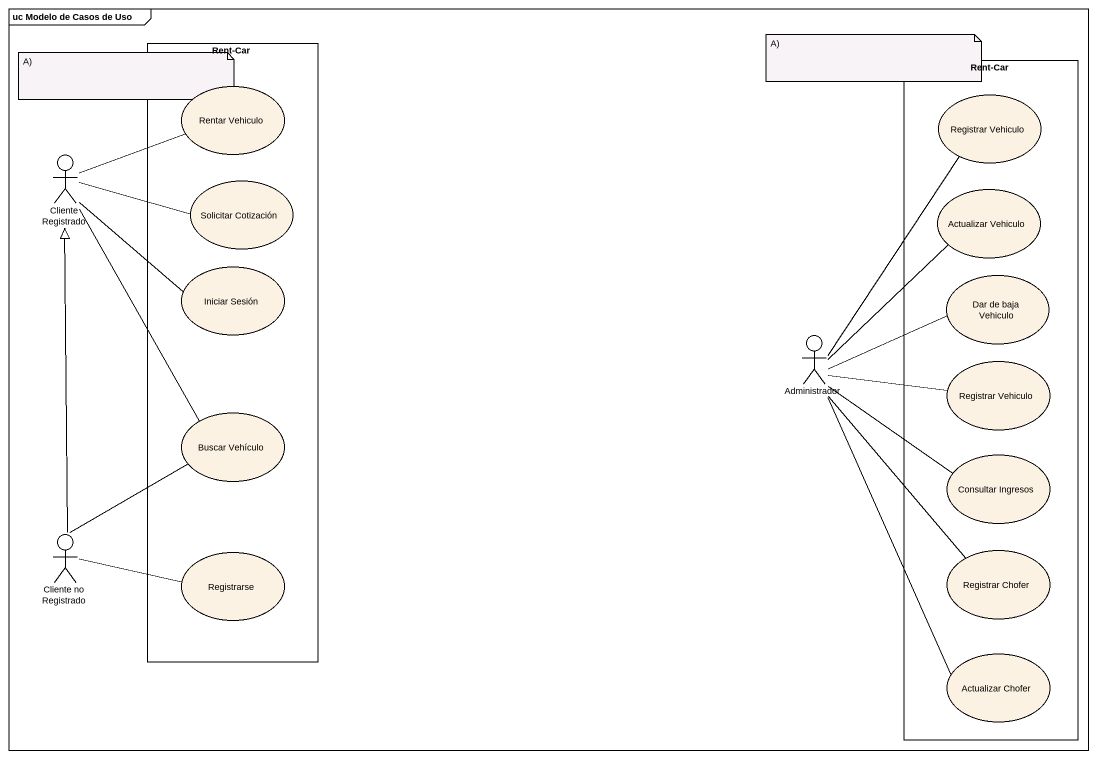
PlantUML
@startuml
mainframe uc Modelo de Casos de Uso
rectangle "Rent-Car" as Rent_Car {
  usecase "Rentar Vehiculo" as Rentar_Vehiculo
  usecase "Solicitar Cotización" as Solicitar_Cotización
  usecase "Iniciar Sesión" as Iniciar_Sesión
  usecase "Buscar Vehículo" as Buscar_Vehículo
  usecase Registrarse
}
rectangle "Rent-Car" as Rent_Car_2 {
  usecase "Registrar Vehiculo" as Registrar_Vehiculo
  usecase "Actualizar Vehiculo" as Actualizar_Vehiculo
  usecase "Dar de baja Vehiculo" as Dar_de_baja_Vehiculo
  usecase "Registrar Vehiculo" as Registrar_Vehiculo_2
  usecase "Consultar Ingresos" as Consultar_Ingresos
  usecase "Registrar Chofer" as Registrar_Chofer
  usecase "Actualizar Chofer" as Actualizar_Chofer
}
actor "Cliente Registrado" as Cliente_Registrado
actor Administrador
actor "Cliente no Registrado" as Cliente_no_Registrado
Cliente_Registrado -right- Rentar_Vehiculo
Cliente_Registrado -right- Solicitar_Cotización
Cliente_Registrado -- Iniciar_Sesión
Cliente_Registrado -- Buscar_Vehículo
Administrador -up- Registrar_Vehiculo
Administrador -up- Actualizar_Vehiculo
Administrador -right- Dar_de_baja_Vehiculo
Administrador -right- Registrar_Vehiculo_2
Administrador -- Consultar_Ingresos
Administrador -- Registrar_Chofer
Administrador -- Actualizar_Chofer
Cliente_no_Registrado -up-|> Cliente_Registrado
Cliente_no_Registrado -up- Buscar_Vehículo
Cliente_no_Registrado -right- Registrarse
note as N1
  A)
end note
note as N2
  A)
end note
@enduml
